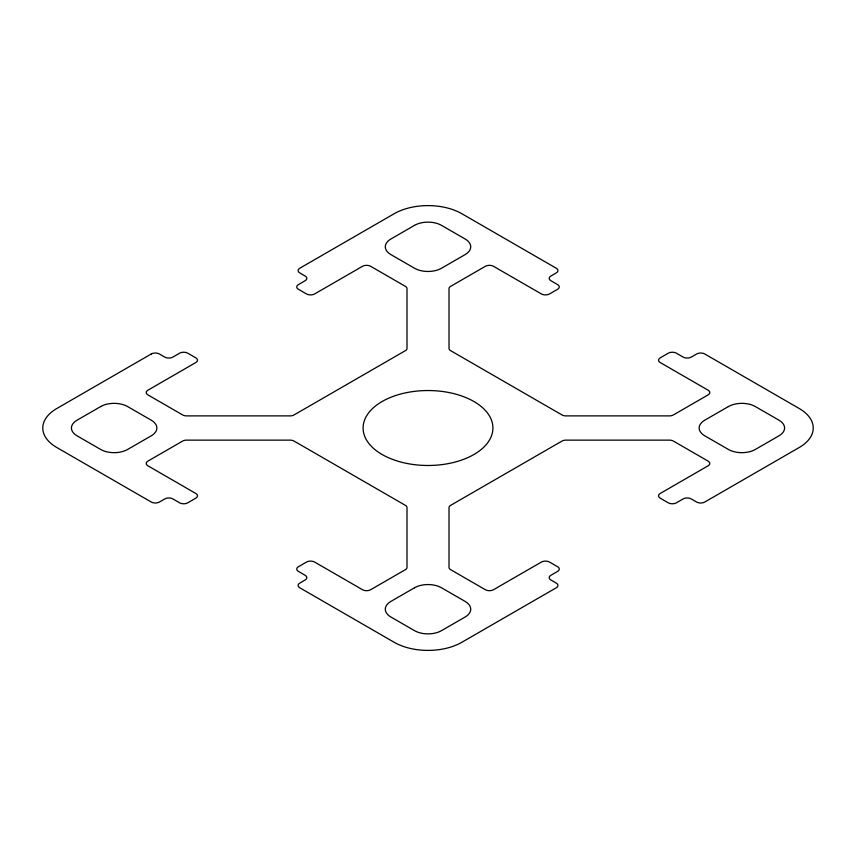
<?xml version="1.0" encoding="UTF-8"?>
<svg xmlns="http://www.w3.org/2000/svg" width="856" height="856" viewBox="0 0 856 856"><rect width="100%" height="100%" fill="white"/><g stroke="black" fill="none" stroke-linecap="round" stroke-linejoin="round"><path stroke-width="1.28" d="M151.277 353.967L56.774 408.526A47.733 27.553 0 0 0 56.774 447.495L151.277 502.044A5.724 3.306 0 0 0 159.376 502.044L164.769 498.93A5.724 3.306 0 0 1 172.869 498.93L179.621 502.825A5.724 3.306 0 0 0 187.464 502.964L195.821 498.149A5.724 3.306 0 0 0 196.067 493.623L147.895 465.803A5.724 3.306 0 0 1 147.895 461.127L182.596 441.097A5.724 3.306 0 0 1 186.64 440.134L290.045 440.134A5.724 3.306 0 0 1 294.1 441.097L405.337 505.318A5.724 3.306 0 0 1 407.007 507.661L407.007 567.357A5.724 3.306 0 0 1 405.337 569.7L370.637 589.731A5.724 3.306 0 0 1 362.537 589.731L314.612 562.06A5.724 3.306 0 0 0 306.78 561.921L298.423 566.736A5.724 3.306 0 0 0 298.166 571.262L305.164 575.307A5.724 3.306 0 0 1 305.164 579.983L299.771 583.107A5.724 3.306 0 0 0 299.525 587.633L394.263 642.332A47.733 27.553 0 0 0 461.759 642.332L556.261 587.783A5.724 3.306 0 0 0 556.507 583.257L550.857 579.983A5.724 3.306 0 0 1 550.857 575.307L557.609 571.412A5.724 3.306 0 0 0 557.855 566.886L549.509 562.06A5.724 3.306 0 0 0 541.409 562.06L493.484 589.731A5.724 3.306 0 0 1 485.384 589.731L450.695 569.7A5.724 3.306 0 0 1 449.015 567.357L449.015 507.661A5.724 3.306 0 0 1 450.695 505.318L561.932 441.097A5.724 3.306 0 0 1 565.977 440.134L669.381 440.134A5.724 3.306 0 0 1 673.426 441.097L708.126 461.127A5.724 3.306 0 0 1 708.126 465.803L660.201 493.473A5.724 3.306 0 0 0 659.955 497.999L668.301 502.825A5.724 3.306 0 0 0 676.133 502.964L683.152 498.93A5.724 3.306 0 0 1 691.252 498.93L696.645 502.044A5.724 3.306 0 0 0 704.488 502.194L799.247 447.495A47.733 27.553 0 0 0 799.247 408.526L704.745 353.967A5.724 3.306 0 0 0 696.912 353.828L691.252 357.08A5.724 3.306 0 0 1 683.152 357.08L676.4 353.186A5.724 3.306 0 0 0 668.568 353.046L660.201 357.862A5.724 3.306 0 0 0 659.955 362.388L708.126 390.208A5.724 3.306 0 0 1 708.126 394.884L673.426 414.914A5.724 3.306 0 0 1 669.381 415.888L565.977 415.888A5.724 3.306 0 0 1 561.932 414.914L450.695 350.692A5.724 3.306 0 0 1 449.015 348.349L449.015 288.654A5.724 3.306 0 0 1 450.695 286.321L485.384 266.291A5.724 3.306 0 0 1 493.484 266.291L541.409 293.95A5.724 3.306 0 0 0 549.242 294.1L557.609 289.275A5.724 3.306 0 0 0 557.609 284.599L550.857 280.704A5.724 3.306 0 0 1 550.857 276.028L556.261 272.914A5.724 3.306 0 0 0 556.261 268.238L461.759 213.679A47.733 27.553 0 0 0 394.263 213.679L299.771 268.238A5.724 3.306 0 0 0 299.525 272.754L305.164 276.028A5.724 3.306 0 0 1 305.164 280.704L298.423 284.599A5.724 3.306 0 0 0 298.166 289.125L306.512 293.95A5.724 3.306 0 0 0 314.355 294.1L362.537 266.291A5.724 3.306 0 0 1 370.637 266.291L405.337 286.321A5.724 3.306 0 0 1 407.007 288.654L407.007 348.349A5.724 3.306 0 0 1 405.337 350.692L294.1 414.914A5.724 3.306 0 0 1 290.045 415.888L186.64 415.888A5.724 3.306 0 0 1 182.596 414.914L147.895 394.884A5.724 3.306 0 0 1 147.895 390.208L195.821 362.537A5.724 3.306 0 0 0 196.067 358.011L187.721 353.186A5.724 3.306 0 0 0 179.621 353.186L172.869 357.08A5.724 3.306 0 0 1 164.769 357.08L159.376 353.967A5.724 3.306 0 0 0 151.277 353.967M100.655 406.579L77.029 420.21A19.089 11.021 0 0 0 77.029 435.8L100.655 449.443A19.089 11.021 0 0 0 127.651 449.443L151.277 435.8A19.089 11.021 0 0 0 151.277 420.21L127.651 406.579A19.089 11.021 0 0 0 100.655 406.579M414.507 225.363L390.892 239.006A19.089 11.021 0 0 0 390.892 254.596L414.507 268.238A19.089 11.021 0 0 0 441.514 268.238L465.14 254.596A19.089 11.021 0 0 0 465.14 239.006L441.514 225.363A19.089 11.021 0 0 0 414.507 225.363M414.507 587.783L390.892 601.415A19.089 11.021 0 0 0 390.892 617.005L414.507 630.647A19.089 11.021 0 0 0 441.514 630.647L465.14 617.005A19.089 11.021 0 0 0 465.14 601.415L441.514 587.783A19.089 11.021 0 0 0 414.507 587.783M728.37 406.579L704.745 420.21A19.089 11.021 0 0 0 704.745 435.8L728.37 449.443A19.089 11.021 0 0 0 755.367 449.443L778.992 435.8A19.089 11.021 0 0 0 778.992 420.21L755.367 406.579A19.089 11.021 0 0 0 728.37 406.579M395.558 460.464A64.906 37.471 0 0 0 492.917 428.011A64.906 37.471 0 0 0 395.558 395.558A64.906 37.471 0 0 0 395.558 460.464"/></g></svg>
